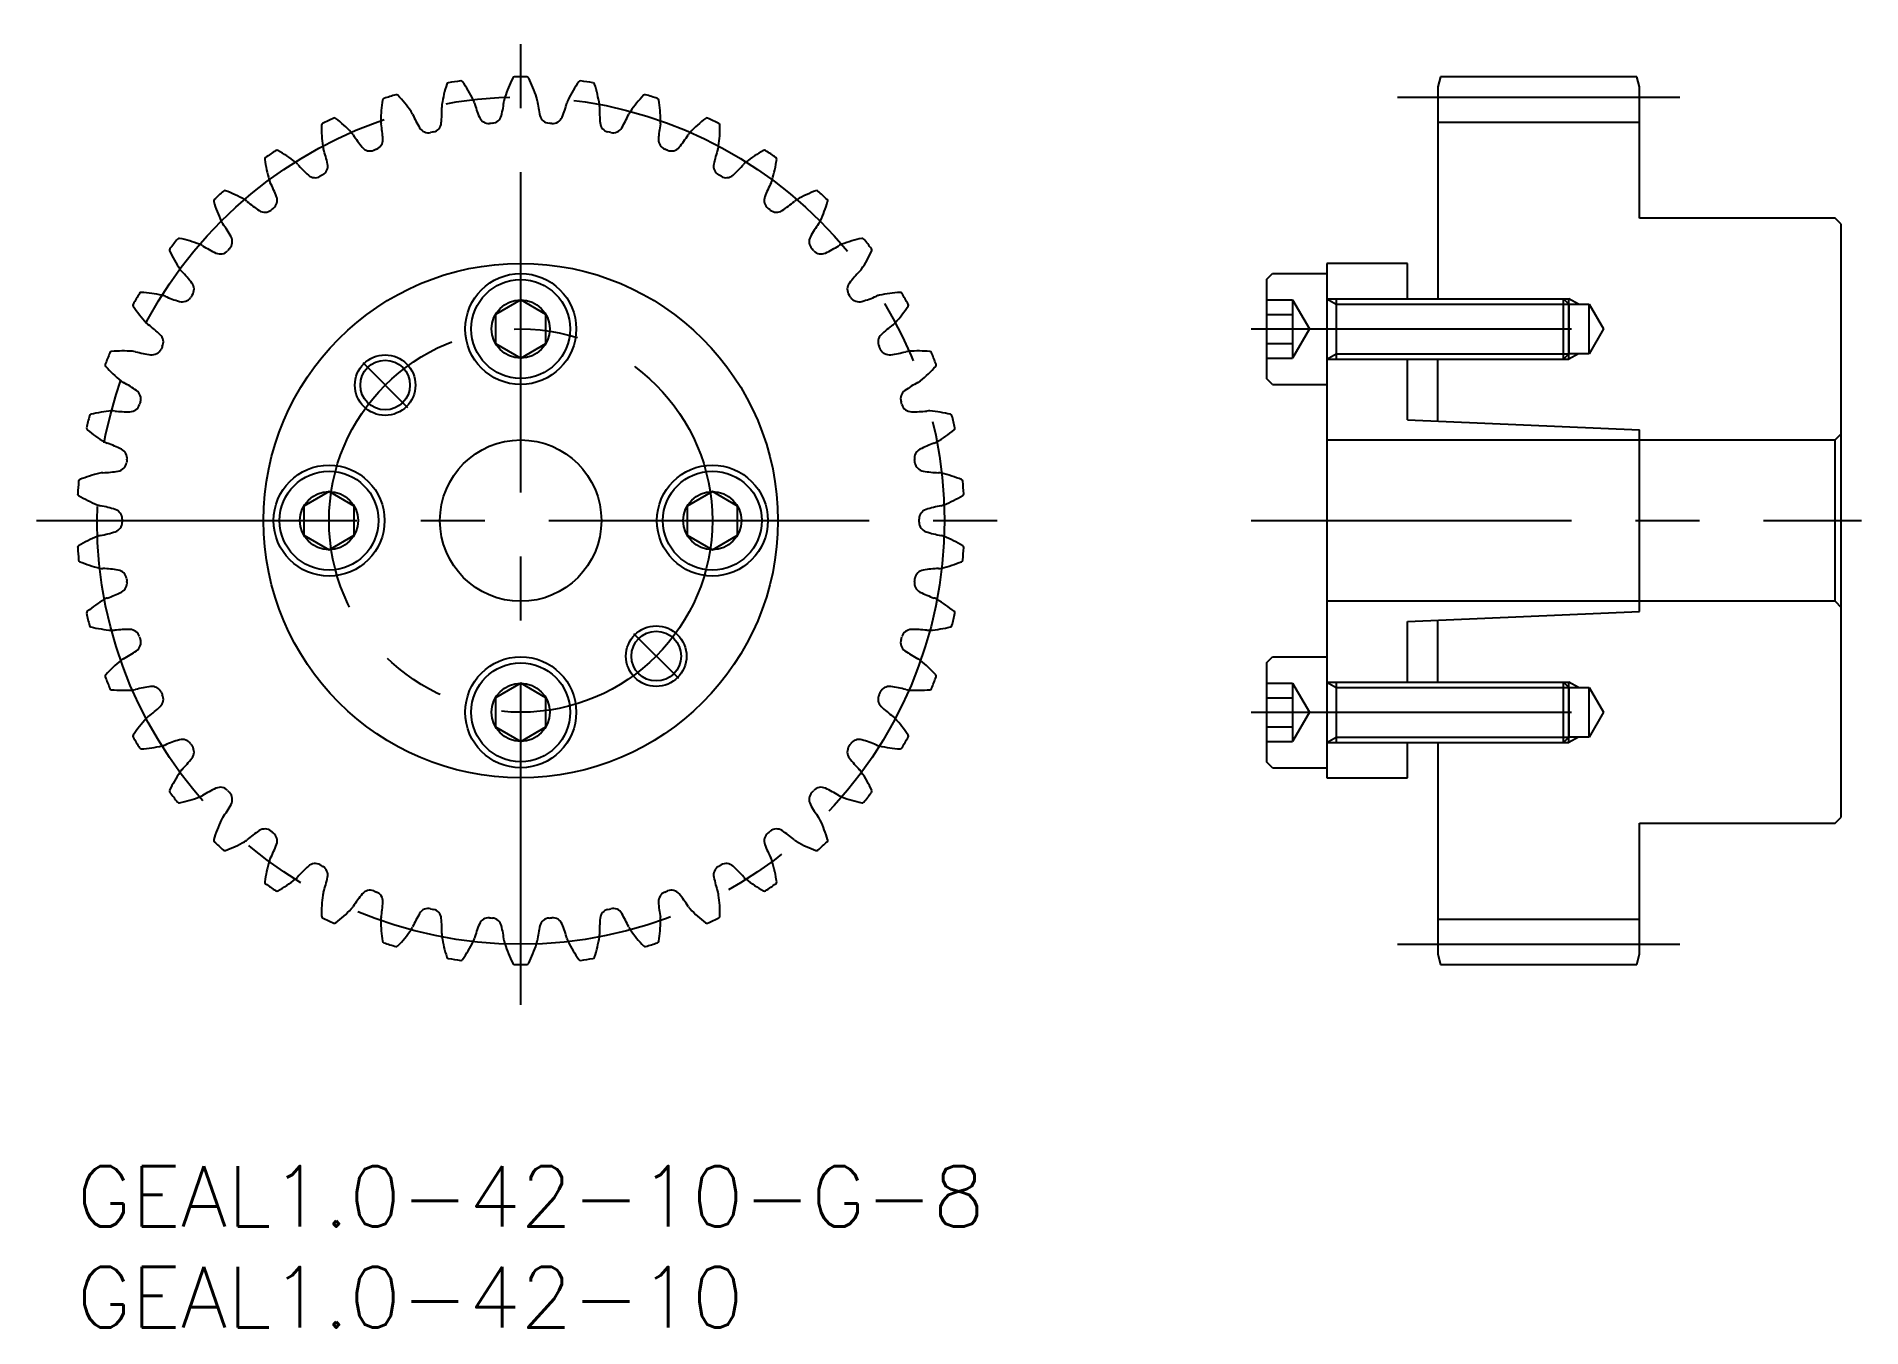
# Model space of a CAD drawing. Extents: x -2 to 88.5, y -8 to 56.
import ezdxf

# ---------------------------------------------------------------- set-up
doc = ezdxf.new("R2010")
doc.units = 0
doc.header["$LTSCALE"] = 0.5
doc.linetypes.add('CENTER', pattern=[50.8, 31.75, -6.35, 6.35, -6.35])
for name, color, linetype in [('MSM_CENTER', 1, 'CENTER'), ('MSM_CONTINUOUS', 7, 'CONTINUOUS'), ('MSM_NARROW', 5, 'CONTINUOUS'), ('MSM_PART_NUMBER', 7, 'CONTINUOUS')]:
    doc.layers.add(name, color=color, linetype=linetype)
doc.styles.get("Standard").update_dxf_attribs({"font": 'txt.shx', "height": 1, "bigfont": 'bigfont.shx'})

# ---------------------------------------------------------------- blocks, each defined once
blk = doc.blocks.new('*U3')
at = {"layer": 'MSM_PART_NUMBER'}
blk.add_text('GEAL1.0-42-10', height=3, dxfattribs=at).set_placement((0, -8))
blk = doc.blocks.new('*U4')
at = {"layer": 'MSM_PART_NUMBER'}
blk.add_text('GEAL1.0-42-10-G-8', height=3, dxfattribs=at).set_placement((0, -3))

msp = doc.modelspace()

# ---------------------------------------------------------------- linework, layer by layer
at = {"layer": 'MSM_CENTER'}
for p, q in [((22, 8), (22, 56)), ((65.459, 53), (79.459, 53)), ((58.209, 41.5), (76.08, 41.5)), ((14.169, 39.831), (16.396, 37.604)), ((-2, 32), (46, 32)), ((58.209, 32), (88.459, 32)), ((29.831, 24.169), (27.604, 26.396)), ((58.209, 22.5), (76.08, 22.5)), ((65.459, 11), (79.459, 11))]:
    msp.add_line(p, q, dxfattribs=at)
for radius in [21, 9.5]:
    msp.add_circle((22, 32), radius, dxfattribs=at)
at = {"layer": 'MSM_CONTINUOUS'}
for p, q in [((67.593, 54), (67.459, 53.5)), ((67.459, 53.5), (67.459, 43)), ((77.325, 54), (67.593, 54)), ((77.459, 53.5), (77.325, 54)), ((77.459, 47), (77.459, 53.5)), ((67.459, 51.75), (77.459, 51.75)), ((87.159, 47), (77.459, 47)), ((87.459, 46.7), (87.159, 47)), ((87.459, 17.3), (87.459, 46.7)), ((61.959, 44.75), (61.959, 19.25)), ((65.959, 44.75), (61.959, 44.75)), ((65.959, 43), (65.959, 44.75)), ((58.959, 43.95), (59.259, 44.25)), ((58.959, 43.95), (58.959, 39.05)), ((59.259, 44.25), (61.959, 44.25)), ((22, 42.943), (20.75, 42.222)), ((23.25, 42.222), (22, 42.943)), ((58.959, 42.943), (60.259, 42.943)), ((60.259, 42.943), (60.259, 40.057)), ((60.259, 42.943), (61.093, 41.5)), ((61.959, 43), (73.689, 43)), ((62.428, 43), (62.428, 40)), ((73.689, 40), (73.689, 43)), ((73.689, 43), (73.959, 42.73)), ((73.959, 42.73), (74.959, 42.73)), ((73.959, 42.73), (73.959, 40.271)), ((74.959, 40.271), (74.959, 42.73)), ((74.959, 42.73), (75.669, 41.5)), ((20.75, 42.222), (20.75, 40.778)), ((23.25, 40.778), (23.25, 42.222)), ((58.959, 42.222), (60.259, 42.222)), ((20.75, 40.778), (22, 40.057)), ((22, 40.057), (23.25, 40.778)), ((58.959, 40.778), (60.259, 40.778)), ((61.093, 41.5), (60.259, 40.057)), ((75.669, 41.5), (74.959, 40.271)), ((58.959, 40.057), (60.259, 40.057)), ((61.959, 40), (73.689, 40)), ((65.959, 37), (65.959, 40)), ((67.459, 36.935), (67.459, 40)), ((73.959, 40.271), (73.689, 40)), ((74.959, 40.271), (73.959, 40.271)), ((59.259, 38.75), (58.959, 39.05)), ((59.259, 38.75), (61.959, 38.75)), ((65.959, 37), (77.459, 36.5)), ((77.459, 27.5), (77.459, 36.5)), ((87.459, 36.3), (87.159, 36)), ((61.959, 36), (87.159, 36)), ((87.159, 28), (87.159, 36)), ((12.5, 33.443), (11.25, 32.722)), ((11.25, 32.722), (11.25, 31.278)), ((13.75, 32.722), (12.5, 33.443)), ((13.75, 31.278), (13.75, 32.722)), ((31.5, 33.443), (30.25, 32.722)), ((30.25, 32.722), (30.25, 31.278)), ((32.75, 32.722), (31.5, 33.443)), ((32.75, 31.278), (32.75, 32.722)), ((11.25, 31.278), (12.5, 30.557)), ((12.5, 30.557), (13.75, 31.278)), ((30.25, 31.278), (31.5, 30.557)), ((31.5, 30.557), (32.75, 31.278)), ((87.159, 28), (61.959, 28)), ((65.959, 27), (77.459, 27.5)), ((87.159, 28), (87.459, 27.7)), ((65.959, 24), (65.959, 27)), ((67.459, 24), (67.459, 27.065)), ((58.959, 24.95), (59.259, 25.25)), ((58.959, 24.95), (58.959, 20.05)), ((59.259, 25.25), (61.959, 25.25)), ((22, 23.943), (20.75, 23.222)), ((23.25, 23.222), (22, 23.943)), ((58.959, 23.943), (60.259, 23.943)), ((60.259, 23.943), (60.259, 21.057)), ((60.259, 23.943), (61.093, 22.5)), ((61.959, 24), (73.689, 24)), ((62.428, 24), (62.428, 21)), ((73.689, 21), (73.689, 24)), ((73.689, 24), (73.959, 23.73)), ((73.959, 23.73), (74.959, 23.73)), ((73.959, 23.73), (73.959, 21.271)), ((74.959, 21.271), (74.959, 23.73)), ((74.959, 23.73), (75.669, 22.5)), ((20.75, 23.222), (20.75, 21.778)), ((23.25, 21.778), (23.25, 23.222)), ((58.959, 23.222), (60.259, 23.222)), ((20.75, 21.778), (22, 21.057)), ((22, 21.057), (23.25, 21.778)), ((58.959, 21.778), (60.259, 21.778)), ((61.093, 22.5), (60.259, 21.057)), ((75.669, 22.5), (74.959, 21.271)), ((58.959, 21.057), (60.259, 21.057)), ((61.959, 21), (73.689, 21)), ((65.959, 19.25), (65.959, 21)), ((67.459, 21), (67.459, 10.5)), ((73.959, 21.271), (73.689, 21)), ((74.959, 21.271), (73.959, 21.271)), ((59.259, 19.75), (58.959, 20.05)), ((59.259, 19.75), (61.959, 19.75)), ((61.959, 19.25), (65.959, 19.25)), ((87.159, 17), (87.459, 17.3)), ((77.459, 10.5), (77.459, 17)), ((77.459, 17), (87.159, 17)), ((67.459, 12.25), (77.459, 12.25)), ((67.459, 10.5), (67.593, 10)), ((67.593, 10), (77.325, 10)), ((77.325, 10), (77.459, 10.5))]:
    msp.add_line(p, q, dxfattribs=at)
for centre, radius in [((22, 32), 12.75), ((22, 41.5), 2.75), ((22, 41.5), 2.45), ((22, 41.5), 1.443), ((15.282, 38.718), 1.229), ((22, 32), 4), ((12.5, 32), 2.75), ((12.5, 32), 2.45), ((31.5, 32), 2.75), ((31.5, 32), 2.45), ((12.5, 32), 1.443), ((31.5, 32), 1.443), ((28.718, 25.282), 1.23), ((22, 22.5), 2.75), ((22, 22.5), 2.45), ((22, 22.5), 1.443)]:
    msp.add_circle(centre, radius, dxfattribs=at)
for centre, radius, start, end in [((25.004, 51.504), 7, 162.25428, 170.71429), ((18.432, 53.607), 0.1, 99.3754, 162.25428), ((22, 32), 22, 97.76746, 99.3754), ((19.04, 53.699), 0.1, 34.88858, 97.76746), ((13.38, 49.752), 7, 26.42857, 34.88858), ((27.878, 50.839), 7, 153.68285, 162.14286), ((21.693, 53.898), 0.1, 90.80397, 153.68292), ((22, 32), 22, 89.19603, 90.80397), ((22.307, 53.898), 0.1, 26.31714, 89.19603), ((16.122, 50.839), 7, 17.85714, 26.31715), ((30.62, 49.752), 7, 145.11142, 153.57143), ((24.96, 53.699), 0.1, 82.23254, 145.11142), ((22, 32), 22, 80.6246, 82.23254), ((25.568, 53.607), 0.1, 17.74571, 80.6246), ((18.996, 51.504), 7, 9.28571, 17.74572), ((22.064, 51.734), 7, 170.82571, 179.28571), ((15.252, 52.834), 0.1, 107.94682, 170.82571), ((22, 32), 22, 106.33889, 107.94682), ((15.839, 53.016), 0.1, 43.46001, 106.33889), ((10.831, 48.269), 7, 35, 43.46001), ((11.627, 52.279), 6.462, 354.99248, 1.74056), ((18.91, 52.501), 0.825, 170.71429, 181.78081), ((18.91, 52.501), 0.825, 15.36204, 26.42857), ((25.935, 54.435), 6.462, 195.4023, 202.15037), ((14.765, 53.598), 6.462, 346.42106, 353.16913), ((22, 52.732), 0.825, 162.14286, 173.20938), ((22, 52.732), 0.825, 6.79062, 17.85714), ((29.235, 53.598), 6.462, 186.83087, 193.57894), ((18.065, 54.435), 6.462, 337.84963, 344.5977), ((25.09, 52.501), 0.825, 153.57143, 164.63796), ((25.09, 52.501), 0.825, 358.21919, 9.28571), ((32.373, 52.279), 6.462, 178.25944, 185.00752), ((33.169, 48.269), 7, 136.53999, 145), ((28.161, 53.016), 0.1, 73.66111, 136.53999), ((22, 32), 22, 72.05318, 73.66111), ((28.748, 52.834), 0.1, 9.17428, 72.05318), ((21.936, 51.734), 7, 0.71429, 9.17429), ((12.222, 51.596), 0.1, 116.51825, 179.39714), ((19.122, 51.523), 7, 179.39714, 187.85714), ((22, 32), 22, 114.91032, 116.51825), ((12.776, 51.863), 0.1, 52.03143, 114.91032), ((8.531, 46.423), 7, 43.57143, 52.03143), ((15.889, 51.811), 0.825, 179.28571, 190.35224), ((8.72, 50.506), 6.462, 3.56391, 10.31199), ((15.889, 51.811), 0.825, 23.93347, 35), ((22.547, 54.771), 6.462, 203.97372, 210.7218), ((17.566, 51.759), 0.5, 282.64908, 354.99247), ((20.413, 52.188), 0.5, 202.15035, 274.49376), ((22, 32), 19.75, 94.07765, 94.49378), ((20.56, 52.199), 0.5, 274.07765, 346.42104), ((23.44, 52.199), 0.5, 193.57896, 265.92235), ((22, 32), 19.75, 85.50622, 85.92235), ((23.587, 52.188), 0.5, 265.50622, 337.84962), ((26.434, 51.759), 0.5, 185.00752, 257.35092), ((21.453, 54.771), 6.462, 329.2782, 336.02628), ((28.111, 51.811), 0.825, 145, 156.06653), ((35.28, 50.506), 6.462, 169.68801, 176.43609), ((28.111, 51.811), 0.825, 349.64776, 0.71429), ((35.469, 46.423), 7, 127.96856, 136.42857), ((31.224, 51.863), 0.1, 65.08968, 127.9685), ((22, 32), 22, 63.48175, 65.08968), ((24.878, 51.523), 7, 352.14286, 0.60286), ((31.778, 51.596), 0.1, 0.60286, 63.48175), ((13.005, 50.679), 0.825, 32.5049, 43.57143), ((19.147, 54.599), 6.462, 212.54515, 219.29323), ((14.67, 50.877), 0.5, 291.22051, 3.5639), ((17.422, 51.726), 0.5, 210.72178, 283.06519), ((22, 32), 19.75, 102.64908, 103.06521), ((22, 32), 19.75, 76.9348, 77.35092), ((26.578, 51.726), 0.5, 256.9348, 329.27819), ((29.33, 50.877), 0.5, 176.43609, 248.77949), ((24.853, 54.599), 6.462, 320.70677, 327.45485), ((30.995, 50.679), 0.825, 136.42857, 147.4951), ((9.411, 49.92), 0.1, 125.08968, 187.96863), ((16.244, 50.876), 7, 187.96857, 196.42857), ((22, 32), 22, 123.48175, 125.08968), ((9.918, 50.266), 0.1, 60.60286, 123.48175), ((6.531, 44.254), 7, 52.14286, 60.60286), ((10.321, 49.13), 0.825, 41.07633, 52.14286), ((13.005, 50.679), 0.825, 187.85714, 198.92367), ((6.11, 48.32), 6.462, 12.13534, 18.88342), ((14.533, 50.823), 0.5, 219.29321, 291.63662), ((22, 32), 19.75, 111.22051, 111.63663), ((22, 32), 19.75, 68.36337, 68.77949), ((29.467, 50.823), 0.5, 248.36337, 320.70676), ((37.89, 48.32), 6.462, 161.11658, 167.86466), ((30.995, 50.679), 0.825, 341.07633, 352.14286), ((33.679, 49.13), 0.825, 127.85714, 138.92367), ((37.469, 44.254), 7, 119.39714, 127.85714), ((34.082, 50.266), 0.1, 56.51825, 119.39714), ((22, 32), 22, 54.91032, 56.51825), ((27.756, 50.876), 7, 343.57143, 352.03143), ((34.589, 49.92), 0.1, 352.03143, 54.91032), ((10.321, 49.13), 0.825, 196.42857, 207.4951), ((15.811, 53.921), 6.462, 221.11658, 227.86466), ((11.811, 49.5), 0.5, 227.86464, 300.20804), ((22, 32), 19.75, 119.79194, 120.20806), ((11.939, 49.574), 0.5, 299.79194, 12.13533), ((32.061, 49.574), 0.5, 167.86467, 240.20806), ((22, 32), 19.75, 59.79194, 60.20806), ((32.189, 49.5), 0.5, 239.79194, 312.13533), ((28.189, 53.921), 6.462, 312.13534, 318.88342), ((33.679, 49.13), 0.825, 332.5049, 343.57143), ((22, 32), 22, 132.05318, 133.66111), ((7.331, 48.261), 0.1, 69.17429, 132.05318), ((4.878, 41.812), 7, 60.71429, 69.17429), ((3.855, 45.77), 6.462, 20.70677, 27.45485), ((9.432, 47.878), 0.5, 308.36337, 20.70675), ((34.568, 47.878), 0.5, 159.29323, 231.63663), ((40.145, 45.77), 6.462, 152.54515, 159.29323), ((39.122, 41.812), 7, 110.82571, 119.28571), ((36.669, 48.261), 0.1, 47.94682, 110.82571), ((22, 32), 22, 46.33889, 47.94682), ((6.88, 47.843), 0.1, 133.66111, 196.53999), ((13.495, 49.808), 7, 196.53999, 205), ((7.898, 47.198), 0.825, 49.64776, 60.71429), ((12.613, 52.754), 6.462, 229.68801, 236.43609), ((9.317, 47.786), 0.5, 236.43607, 308.77947), ((22, 32), 19.75, 128.36337, 128.77949), ((22, 32), 19.75, 51.22051, 51.63663), ((34.683, 47.786), 0.5, 231.22051, 303.5639), ((31.387, 52.754), 6.462, 303.56391, 310.31199), ((36.102, 47.198), 0.825, 119.28571, 130.35224), ((30.505, 49.808), 7, 335, 343.46001), ((37.12, 47.843), 0.1, 343.46001, 46.33889), ((7.898, 47.198), 0.825, 205, 216.06653), ((2.006, 42.912), 6.462, 29.2782, 36.02628), ((41.994, 42.912), 6.462, 143.97372, 150.7218), ((36.102, 47.198), 0.825, 323.93347, 335), ((4.688, 45.413), 0.1, 142.23254, 205.11149), ((10.936, 48.341), 7, 205.11142, 213.57143), ((22, 32), 22, 140.6246, 142.23254), ((5.071, 45.893), 0.1, 77.74572, 140.6246), ((3.607, 39.151), 7, 69.28571, 77.74572), ((5.791, 44.926), 0.825, 58.21919, 69.28571), ((9.625, 51.123), 6.462, 238.25944, 245.00751), ((7.106, 45.72), 0.5, 245.0075, 317.3509), ((22, 32), 19.75, 136.9348, 137.35092), ((7.206, 45.827), 0.5, 316.93476, 29.27818), ((36.794, 45.827), 0.5, 150.7218, 223.0652), ((22, 32), 19.75, 42.64908, 43.0652), ((36.894, 45.72), 0.5, 222.64908, 294.99247), ((34.375, 51.123), 6.462, 294.99248, 301.74056), ((38.209, 44.926), 0.825, 110.71429, 121.78081), ((40.393, 39.151), 7, 102.25428, 110.71429), ((33.064, 48.341), 7, 326.42857, 334.88858), ((38.929, 45.893), 0.1, 39.3754, 102.25428), ((22, 32), 22, 37.76746, 39.3754), ((39.312, 45.413), 0.1, 334.88857, 37.76746), ((5.791, 44.926), 0.825, 213.57143, 224.63796), ((0.603, 39.81), 6.462, 37.84963, 44.5977), ((43.397, 39.81), 6.462, 135.4023, 142.15037), ((38.209, 44.926), 0.825, 315.36204, 326.42857), ((5.31, 43.468), 0.5, 325.50622, 37.84961), ((38.69, 43.468), 0.5, 142.15039, 214.49377), ((2.882, 42.683), 0.1, 150.80397, 213.68285), ((22, 32), 22, 149.19603, 150.80397), ((8.624, 46.51), 7, 213.68285, 222.14286), ((3.19, 43.215), 0.1, 86.31715, 149.19603), ((2.746, 36.329), 7, 77.85714, 86.31715), ((4.045, 42.366), 0.825, 66.79062, 77.85714), ((6.913, 49.065), 6.462, 246.83087, 253.57894), ((5.227, 43.346), 0.5, 253.57892, 325.92233), ((22, 32), 19.75, 145.50622, 145.92235), ((22, 32), 19.75, 34.07765, 34.49378), ((38.773, 43.346), 0.5, 214.07765, 286.42104), ((37.087, 49.065), 6.462, 286.42106, 293.16913), ((39.955, 42.366), 0.825, 102.14286, 113.20938), ((41.254, 36.329), 7, 93.68285, 102.14286), ((35.376, 46.51), 7, 317.85714, 326.31715), ((40.81, 43.215), 0.1, 30.80397, 93.68285), ((22, 32), 22, 29.19603, 30.80397), ((41.118, 42.683), 0.1, 326.31715, 29.19603), ((4.045, 42.366), 0.825, 222.14286, 233.20938), ((-0.322, 36.534), 6.462, 46.42106, 53.16913), ((44.322, 36.534), 6.462, 126.83087, 133.57895), ((39.955, 42.366), 0.825, 306.79062, 317.85714), ((3.787, 40.852), 0.5, 334.07765, 46.42104), ((40.213, 40.852), 0.5, 133.57896, 205.92234), ((22, 32), 22, 157.76746, 159.3754), ((1.728, 40.286), 0.1, 94.88858, 157.76746), ((2.316, 33.411), 7, 86.42857, 94.88858), ((2.701, 39.574), 0.825, 75.36204, 86.42857), ((4.538, 46.626), 6.462, 255.4023, 262.15037), ((3.724, 40.72), 0.5, 262.15035, 334.49376), ((22, 32), 19.75, 154.07765, 154.49378), ((22, 32), 19.75, 25.50622, 25.92235), ((40.276, 40.72), 0.5, 205.50622, 277.84962), ((39.462, 46.626), 6.462, 277.84963, 284.5977), ((41.299, 39.574), 0.825, 93.57143, 104.63796), ((41.684, 33.411), 7, 85.11142, 93.57143), ((42.272, 40.286), 0.1, 22.23254, 85.11142), ((22, 32), 22, 20.6246, 22.23254), ((1.504, 39.714), 0.1, 159.3754, 222.25428), ((6.611, 44.354), 7, 222.25428, 230.71429), ((2.701, 39.574), 0.825, 230.71429, 241.78081), ((41.299, 39.574), 0.825, 298.21919, 309.28571), ((37.389, 44.354), 7, 309.28571, 317.74572), ((42.496, 39.714), 0.1, 317.74572, 20.6246), ((-0.749, 33.156), 6.462, 54.99248, 61.74056), ((2.671, 38.039), 0.5, 342.64908, 54.99247), ((41.329, 38.039), 0.5, 125.0075, 197.35091), ((44.749, 33.156), 6.462, 118.25944, 125.00751), ((22, 32), 22, 166.33889, 167.94682), ((0.72, 37.172), 0.1, 103.46001, 166.33889), ((2.326, 30.462), 7, 95, 103.46001), ((1.787, 36.613), 0.825, 83.93347, 95), ((2.553, 43.86), 6.462, 263.97372, 270.7218), ((2.628, 37.898), 0.5, 270.72178, 343.06519), ((22, 32), 19.75, 162.64908, 163.06521), ((22, 32), 19.75, 16.9348, 17.35092), ((41.372, 37.898), 0.5, 196.9348, 269.27819), ((41.447, 43.86), 6.462, 269.2782, 276.02628), ((42.213, 36.613), 0.825, 85, 96.06653), ((41.674, 30.462), 7, 76.53999, 85), ((43.28, 37.172), 0.1, 13.66111, 76.53999), ((22, 32), 22, 12.05318, 13.66111), ((0.583, 36.573), 0.1, 167.94682, 230.82571), ((4.941, 41.922), 7, 230.82571, 239.28571), ((39.059, 41.922), 7, 300.71429, 309.17429), ((43.417, 36.573), 0.1, 309.17429, 12.05318), ((1.787, 36.613), 0.825, 239.28571, 250.35224), ((-0.667, 29.753), 6.462, 63.56391, 70.31199), ((1.987, 35.091), 0.5, 351.22047, 63.5639), ((42.013, 35.091), 0.5, 116.43607, 188.77948), ((44.667, 29.753), 6.462, 109.68801, 116.43609), ((42.213, 36.613), 0.825, 289.64776, 300.71429), ((1.003, 40.829), 6.462, 272.54515, 279.29323), ((1.965, 34.945), 0.5, 279.29322, 351.63662), ((22, 32), 19.75, 171.22051, 171.63663), ((22, 32), 19.75, 8.36337, 8.77949), ((42.035, 34.945), 0.5, 188.36337, 260.70676), ((42.997, 40.829), 6.462, 260.70677, 267.45485), ((22, 32), 22, 174.91032, 176.51825), ((0.186, 33.943), 0.1, 112.03143, 174.91032), ((2.775, 27.547), 7, 103.57143, 112.03143), ((1.326, 33.549), 0.825, 92.5049, 103.57143), ((42.674, 33.549), 0.825, 76.42857, 87.4951), ((41.225, 27.547), 7, 67.96857, 76.42857), ((43.814, 33.943), 0.1, 5.08968, 67.96857), ((22, 32), 22, 3.48175, 5.08968), ((0.14, 33.33), 0.1, 176.51825, 239.39714), ((3.653, 39.269), 7, 239.39714, 247.85714), ((1.326, 33.549), 0.825, 247.85714, 258.92367), ((-0.079, 26.399), 6.462, 72.13534, 78.88342), ((44.079, 26.399), 6.462, 101.11658, 107.86466), ((42.674, 33.549), 0.825, 281.07633, 292.14286), ((40.347, 39.269), 7, 292.14286, 300.60286), ((43.86, 33.33), 0.1, 300.60286, 3.48175), ((1.75, 32.074), 0.5, 359.7919, 72.13533), ((1.75, 31.926), 0.5, 287.86464, 0.20805), ((22, 32), 19.75, 179.79194, 180.20806), ((42.25, 32.074), 0.5, 107.86464, 180.20805), ((22, 32), 19.75, 359.79194, 0.20806), ((42.25, 31.926), 0.5, 179.79194, 252.13533), ((3.653, 24.731), 7, 112.14286, 120.60286), ((1.326, 30.451), 0.825, 101.07633, 112.14286), ((-0.079, 37.601), 6.462, 281.11658, 287.86466), ((44.079, 37.601), 6.462, 252.13534, 258.88342), ((42.674, 30.451), 0.825, 67.85714, 78.92367), ((40.347, 24.731), 7, 59.39714, 67.85714), ((0.14, 30.67), 0.1, 120.60286, 183.48175), ((22, 32), 22, 183.48175, 185.08968), ((0.186, 30.057), 0.1, 185.08968, 247.96857), ((2.775, 36.453), 7, 247.96857, 256.42857), ((41.225, 36.453), 7, 283.57143, 292.03143), ((43.814, 30.057), 0.1, 292.03143, 354.91032), ((43.86, 30.67), 0.1, 356.51825, 59.39714), ((22, 32), 22, 354.91032, 356.51825), ((1.326, 30.451), 0.825, 256.42857, 267.4951), ((1.003, 23.171), 6.462, 80.70677, 87.45485), ((1.965, 29.055), 0.5, 8.36337, 80.70676), ((1.987, 28.909), 0.5, 296.43607, 8.77947), ((22, 32), 19.75, 188.36337, 188.77949), ((42.013, 28.909), 0.5, 171.22051, 243.5639), ((22, 32), 19.75, 351.22051, 351.63663), ((42.035, 29.055), 0.5, 99.29321, 171.63662), ((42.997, 23.171), 6.462, 92.54515, 99.29323), ((42.674, 30.451), 0.825, 272.5049, 283.57143), ((4.941, 22.078), 7, 120.71429, 129.17429), ((1.787, 27.387), 0.825, 109.64776, 120.71429), ((-0.667, 34.247), 6.462, 289.68801, 296.43609), ((44.667, 34.247), 6.462, 243.56391, 250.31199), ((42.213, 27.387), 0.825, 59.28571, 70.35224), ((39.059, 22.078), 7, 50.82571, 59.28571), ((0.583, 27.427), 0.1, 129.17429, 192.05318), ((22, 32), 22, 192.05318, 193.66111), ((22, 32), 22, 346.33889, 347.94682), ((43.417, 27.427), 0.1, 347.94682, 50.82571), ((0.72, 26.828), 0.1, 193.66111, 256.53999), ((2.326, 33.538), 7, 256.53999, 265), ((1.787, 27.387), 0.825, 265, 276.06653), ((2.553, 20.14), 6.462, 89.2782, 96.02628), ((2.628, 26.102), 0.5, 16.9348, 89.27819), ((22, 32), 19.75, 196.9348, 197.35092), ((22, 32), 19.75, 342.64908, 343.06521), ((41.372, 26.102), 0.5, 90.72178, 163.06519), ((41.447, 20.14), 6.462, 83.97372, 90.7218), ((42.213, 27.387), 0.825, 263.93347, 275), ((41.674, 33.538), 7, 275, 283.46001), ((43.28, 26.828), 0.1, 283.46, 346.33889), ((-0.749, 30.844), 6.462, 298.25944, 305.00751), ((2.671, 25.961), 0.5, 305.0075, 17.3509), ((41.329, 25.961), 0.5, 162.64908, 234.99247), ((44.749, 30.844), 6.462, 234.99248, 241.74056), ((6.611, 19.646), 7, 129.28571, 137.74572), ((2.701, 24.426), 0.825, 118.21919, 129.28571), ((41.299, 24.426), 0.825, 50.71429, 61.78081), ((37.389, 19.646), 7, 42.25428, 50.71429), ((1.504, 24.286), 0.1, 137.74572, 200.6246), ((22, 32), 22, 200.6246, 202.23254), ((1.728, 23.714), 0.1, 202.23254, 265.11149), ((2.316, 30.589), 7, 265.11142, 273.57143), ((2.701, 24.426), 0.825, 273.57143, 284.63796), ((4.538, 17.374), 6.462, 97.84963, 104.5977), ((3.724, 23.28), 0.5, 25.50619, 97.84961), ((40.276, 23.28), 0.5, 82.15036, 154.49376), ((39.462, 17.374), 6.462, 75.4023, 82.15037), ((41.299, 24.426), 0.825, 255.36204, 266.42857), ((41.684, 30.589), 7, 266.42857, 274.88858), ((42.272, 23.714), 0.1, 274.88858, 337.76746), ((22, 32), 22, 337.76746, 339.3754), ((42.496, 24.286), 0.1, 339.3754, 42.25428), ((-0.322, 27.466), 6.462, 306.83087, 313.57894), ((3.787, 23.148), 0.5, 313.57892, 25.92233), ((22, 32), 19.75, 205.50622, 205.92235), ((40.213, 23.148), 0.5, 154.07765, 226.42105), ((22, 32), 19.75, 334.07765, 334.49378), ((44.322, 27.466), 6.462, 226.42106, 233.16913), ((8.624, 17.49), 7, 137.85714, 146.31715), ((4.045, 21.634), 0.825, 126.79062, 137.85714), ((39.955, 21.634), 0.825, 42.14286, 53.20938), ((35.376, 17.49), 7, 33.68285, 42.14286), ((2.882, 21.317), 0.1, 146.31715, 209.19603), ((22, 32), 22, 209.19603, 210.80397), ((2.746, 27.671), 7, 273.68285, 282.14286), ((4.045, 21.634), 0.825, 282.14286, 293.20938), ((6.913, 14.935), 6.462, 106.42106, 113.16913), ((5.227, 20.654), 0.5, 34.07765, 106.42104), ((22, 32), 19.75, 214.07765, 214.49378), ((5.31, 20.532), 0.5, 322.15036, 34.49376), ((38.69, 20.532), 0.5, 145.50622, 217.84962), ((22, 32), 19.75, 325.50622, 325.92235), ((38.773, 20.654), 0.5, 73.57892, 145.92233), ((37.087, 14.935), 6.462, 66.83087, 73.57894), ((39.955, 21.634), 0.825, 246.79062, 257.85714), ((41.254, 27.671), 7, 257.85714, 266.31715), ((22, 32), 22, 329.19603, 330.80397), ((41.118, 21.317), 0.1, 330.80397, 33.68285), ((3.19, 20.785), 0.1, 210.80397, 273.68292), ((0.603, 24.19), 6.462, 315.4023, 322.15037), ((43.397, 24.19), 6.462, 217.84963, 224.5977), ((40.81, 20.785), 0.1, 266.31715, 329.19603), ((10.936, 15.659), 7, 146.42857, 154.88858), ((5.791, 19.074), 0.825, 135.36204, 146.42857), ((38.209, 19.074), 0.825, 33.57143, 44.63796), ((33.064, 15.659), 7, 25.11142, 33.57143), ((4.688, 18.587), 0.1, 154.88858, 217.76746), ((22, 32), 22, 217.76746, 219.3754), ((3.607, 24.849), 7, 282.25428, 290.71429), ((5.791, 19.074), 0.825, 290.71429, 301.78081), ((9.625, 12.877), 6.462, 114.99248, 121.74056), ((7.106, 18.28), 0.5, 42.64908, 114.99247), ((22, 32), 19.75, 222.64908, 223.06521), ((7.206, 18.173), 0.5, 330.72178, 43.06519), ((36.794, 18.173), 0.5, 136.9348, 209.27819), ((22, 32), 19.75, 316.9348, 317.35092), ((36.894, 18.28), 0.5, 65.0075, 137.35091), ((34.375, 12.877), 6.462, 58.25944, 65.00751), ((38.209, 19.074), 0.825, 238.21919, 249.28571), ((40.393, 24.849), 7, 249.28571, 257.74572), ((22, 32), 22, 320.6246, 322.23254), ((39.312, 18.587), 0.1, 322.23254, 25.11142), ((5.071, 18.107), 0.1, 219.3754, 282.25428), ((7.898, 16.802), 0.825, 143.93347, 155), ((2.006, 21.088), 6.462, 323.97372, 330.7218), ((41.994, 21.088), 6.462, 209.2782, 216.02628), ((36.102, 16.802), 0.825, 25, 36.06653), ((38.929, 18.107), 0.1, 257.74572, 320.6246), ((13.495, 14.192), 7, 155, 163.46001), ((12.613, 11.246), 6.462, 123.56391, 130.31199), ((9.317, 16.214), 0.5, 51.22051, 123.5639), ((22, 32), 19.75, 231.22051, 231.63663), ((9.432, 16.122), 0.5, 339.29321, 51.63662), ((34.568, 16.122), 0.5, 128.36337, 200.70676), ((22, 32), 19.75, 308.36337, 308.77949), ((34.683, 16.214), 0.5, 56.43607, 128.77948), ((31.387, 11.246), 6.462, 49.68801, 56.43609), ((30.505, 14.192), 7, 16.53999, 25), ((6.88, 16.157), 0.1, 163.46001, 226.33889), ((22, 32), 22, 226.33889, 227.94682), ((7.331, 15.739), 0.1, 227.94682, 290.82571), ((4.878, 22.188), 7, 290.82571, 299.28571), ((7.898, 16.802), 0.825, 299.28571, 310.35224), ((3.855, 18.23), 6.462, 332.54515, 339.29323), ((40.145, 18.23), 6.462, 200.70677, 207.45485), ((36.102, 16.802), 0.825, 229.64776, 240.71429), ((39.122, 22.188), 7, 240.71429, 249.17429), ((36.669, 15.739), 0.1, 249.17429, 312.05318), ((22, 32), 22, 312.05318, 313.66111), ((37.12, 16.157), 0.1, 313.66111, 16.53999), ((16.244, 13.124), 7, 163.57143, 172.03143), ((10.321, 14.87), 0.825, 152.5049, 163.57143), ((15.811, 10.079), 6.462, 132.13534, 138.88342), ((11.811, 14.5), 0.5, 59.79194, 132.13533), ((22, 32), 19.75, 239.79194, 240.20806), ((11.939, 14.426), 0.5, 347.86464, 60.20805), ((32.061, 14.426), 0.5, 119.79194, 192.13533), ((22, 32), 19.75, 299.79194, 300.20806), ((32.189, 14.5), 0.5, 47.86464, 120.20805), ((28.189, 10.079), 6.462, 41.11658, 47.86466), ((33.679, 14.87), 0.825, 16.42857, 27.4951), ((27.756, 13.124), 7, 7.96857, 16.42857), ((9.411, 14.08), 0.1, 172.03143, 234.91032), ((22, 32), 22, 234.91032, 236.51825), ((9.918, 13.734), 0.1, 236.51825, 299.39714), ((6.531, 19.746), 7, 299.39714, 307.85714), ((10.321, 14.87), 0.825, 307.85714, 318.92367), ((13.005, 13.321), 0.825, 161.07633, 172.14286), ((6.11, 15.68), 6.462, 341.11658, 347.86466), ((14.533, 13.177), 0.5, 68.36337, 140.70676), ((22, 32), 19.75, 248.36337, 248.77949), ((14.67, 13.123), 0.5, 356.43607, 68.77951), ((29.33, 13.123), 0.5, 111.22051, 183.5639), ((22, 32), 19.75, 291.22051, 291.63663), ((29.467, 13.177), 0.5, 39.29321, 111.63662), ((37.89, 15.68), 6.462, 192.13534, 198.88342), ((30.995, 13.321), 0.825, 7.85714, 18.92367), ((33.679, 14.87), 0.825, 221.07633, 232.14286), ((37.469, 19.746), 7, 232.14286, 240.60286), ((34.082, 13.734), 0.1, 240.60286, 303.48175), ((22, 32), 22, 303.48175, 305.08968), ((34.589, 14.08), 0.1, 305.08968, 7.96857), ((19.122, 12.477), 7, 172.14286, 180.60286), ((8.531, 17.577), 7, 307.96857, 316.42857), ((13.005, 13.321), 0.825, 316.42857, 327.4951), ((19.147, 9.401), 6.462, 140.70677, 147.45485), ((8.72, 13.494), 6.462, 349.68801, 356.43609), ((17.422, 12.274), 0.5, 76.9348, 149.27819), ((22, 32), 19.75, 256.9348, 257.35092), ((17.566, 12.241), 0.5, 5.0075, 77.3509), ((26.434, 12.241), 0.5, 102.64912, 174.99247), ((22, 32), 19.75, 282.64908, 283.06521), ((26.578, 12.274), 0.5, 30.72178, 103.06519), ((35.28, 13.494), 6.462, 183.56391, 190.31199), ((24.853, 9.401), 6.462, 32.54515, 39.29323), ((30.995, 13.321), 0.825, 212.5049, 223.57143), ((35.469, 17.577), 7, 223.57143, 232.03143), ((24.878, 12.477), 7, 359.39714, 7.85714), ((12.222, 12.404), 0.1, 180.60286, 243.48175), ((22, 32), 22, 243.48175, 245.08968), ((12.776, 12.137), 0.1, 245.08968, 307.96857), ((15.889, 12.189), 0.825, 169.64776, 180.71429), ((22.064, 12.266), 7, 180.71429, 189.17429), ((15.889, 12.189), 0.825, 325, 336.06653), ((22.547, 9.229), 6.462, 149.2782, 156.02628), ((11.627, 11.721), 6.462, 358.25944, 5.00751), ((25.935, 9.565), 6.462, 157.84963, 164.5977), ((20.413, 11.812), 0.5, 85.50622, 157.84962), ((22, 32), 19.75, 265.50622, 265.92235), ((20.56, 11.801), 0.5, 13.57892, 85.92233), ((14.765, 10.402), 6.462, 6.83087, 13.57894), ((29.235, 10.402), 6.462, 166.42106, 173.16913), ((23.44, 11.801), 0.5, 94.07765, 166.42104), ((22, 32), 19.75, 274.07765, 274.49378), ((23.587, 11.812), 0.5, 22.15035, 94.49376), ((18.065, 9.565), 6.462, 15.4023, 22.15037), ((32.373, 11.721), 6.462, 174.99248, 181.74056), ((21.453, 9.229), 6.462, 23.97372, 30.7218), ((28.111, 12.189), 0.825, 203.93347, 215), ((21.936, 12.266), 7, 350.82571, 359.28571), ((28.111, 12.189), 0.825, 359.28571, 10.35224), ((31.224, 12.137), 0.1, 232.03143, 294.91032), ((22, 32), 22, 294.91032, 296.51825), ((31.778, 12.404), 0.1, 296.51825, 359.39714), ((15.252, 11.166), 0.1, 189.17429, 252.05318), ((22, 32), 22, 252.05318, 253.66111), ((15.839, 10.984), 0.1, 253.66111, 316.53999), ((10.831, 15.731), 7, 316.53999, 325), ((18.91, 11.499), 0.825, 178.21919, 189.28571), ((25.004, 12.496), 7, 189.28571, 197.74572), ((13.38, 14.248), 7, 325.11142, 333.57143), ((18.91, 11.499), 0.825, 333.57143, 344.63796), ((22, 11.268), 0.825, 186.79062, 197.85714), ((27.878, 13.161), 7, 197.85714, 206.31715), ((16.122, 13.161), 7, 333.68285, 342.14286), ((22, 11.268), 0.825, 342.14286, 353.20938), ((25.09, 11.499), 0.825, 195.36204, 206.42857), ((30.62, 14.248), 7, 206.42857, 214.88858), ((18.996, 12.496), 7, 342.25428, 350.71429), ((25.09, 11.499), 0.825, 350.71429, 1.78081), ((33.169, 15.731), 7, 215, 223.46001), ((28.161, 10.984), 0.1, 223.46001, 286.33889), ((22, 32), 22, 286.33889, 287.94682), ((28.748, 11.166), 0.1, 287.94682, 350.82571), ((18.432, 10.393), 0.1, 197.74572, 260.6246), ((22, 32), 22, 260.6246, 262.23254), ((19.04, 10.301), 0.1, 262.23254, 325.11142), ((21.693, 10.102), 0.1, 206.31715, 269.19603), ((22, 32), 22, 269.19603, 270.80397), ((22.307, 10.102), 0.1, 270.80397, 333.68285), ((24.96, 10.301), 0.1, 214.88858, 277.76746), ((22, 32), 22, 277.76746, 279.3754), ((25.568, 10.393), 0.1, 279.3754, 342.25428)]:
    msp.add_arc(centre, radius, start, end, dxfattribs=at)
at = {"layer": 'MSM_NARROW'}
for p, q in [((61.959, 43), (62.428, 42.73)), ((62.428, 42.73), (73.959, 42.73)), ((73.689, 43), (73.959, 42.73)), ((73.689, 43), (73.959, 43)), ((73.959, 40), (73.959, 43)), ((74.428, 42.73), (73.959, 43)), ((61.959, 40), (62.428, 40.271)), ((62.428, 40.271), (73.959, 40.271)), ((73.689, 40), (73.959, 40)), ((74.428, 40.271), (73.959, 40)), ((61.959, 24), (62.428, 23.73)), ((62.428, 23.73), (73.959, 23.73)), ((73.689, 24), (73.959, 23.73)), ((73.689, 24), (73.959, 24)), ((73.959, 21), (73.959, 24)), ((74.428, 23.73), (73.959, 24)), ((61.959, 21), (62.428, 21.271)), ((62.428, 21.271), (73.959, 21.271)), ((73.689, 21), (73.959, 21)), ((74.428, 21.271), (73.959, 21))]:
    msp.add_line(p, q, dxfattribs=at)
for centre in [(15.282, 38.718), (28.718, 25.282)]:
    msp.add_circle(centre, 1.5, dxfattribs=at)

# ---------------------------------------------------------------- block references
at = {"layer": 'MSM_CONTINUOUS'}
for name in ['*U4', '*U3']:
    msp.add_blockref(name, (0, 0), dxfattribs=at)

doc.saveas('drawing.dxf')
